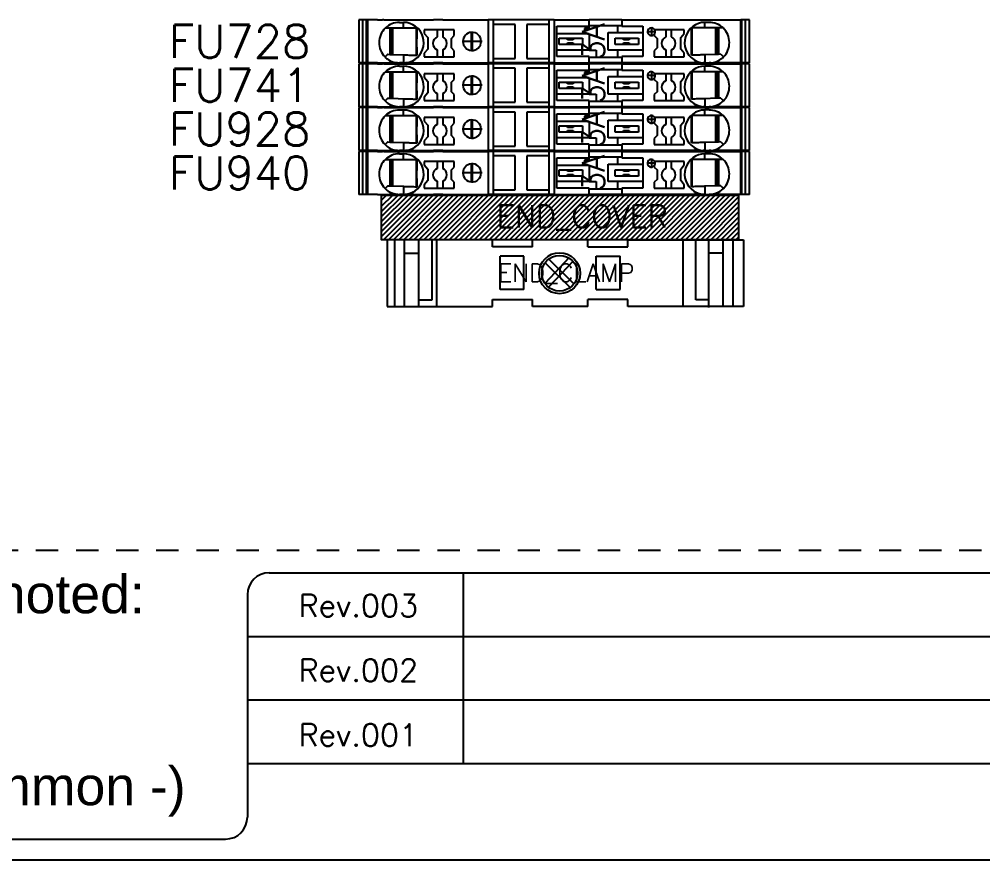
# Model space of a CAD drawing. Header units: inches. Extents: x 0 to 34.2, y 0 to 22.
# Drawn here: x 8.72 to 14.12, y -0.04 to 4.66 of the extents above; entities that cross this region are included whole.
import ezdxf
from ezdxf.enums import TextEntityAlignment as Align

# ---------------------------------------------------------------- set-up
doc = ezdxf.new("R2010")
doc.units = ezdxf.units.IN
doc.header["$MEASUREMENT"] = 0
doc.set_wipeout_variables(frame=1)
doc.linetypes.add('DOT_CENTER', pattern=[14, 12, -1, 0, -1])
doc.linetypes.add('HIDDEN2', pattern=[0.1875, 0.125, -0.0625])
for name, color, linetype in [('1', 7, 'Continuous'), ('LOCBOX', 3, 'HIDDEN2'), ('PRTG', 130, 'Continuous'), ('PSYMS', 7, 'Continuous'), ('PTAG', 150, 'Continuous'), ('PTERM', 4, 'Continuous')]:
    doc.layers.add(name, color=color, linetype=linetype)
doc.styles.add('Fields', font='simplex.shx', dxfattribs={"height": 0.185})
doc.styles.get("Standard").update_dxf_attribs({"font": 'arial.ttf'})
doc.styles.add('Title_Block', font='simplex.shx', dxfattribs={"height": 0.185})
doc.styles.add('WD', font='romans.shx', dxfattribs={"height": 0.185})

# ---------------------------------------------------------------- blocks, each defined once
blk = doc.blocks.new('RG_Master_Ver_4_2_2')
at = {"color": 3}
for p, q in [((10.12, 1.5631), (34.15, 1.5631)), ((11.2071, 1.5631), (11.2071, 0.496)), ((9.9977, 1.4408), (9.9977, 0.1939)), ((9.9977, 1.2074), (19.5662, 1.2074)), ((9.9977, 0.8517), (19.5662, 0.8517)), ((9.9977, 0.496), (19.5662, 0.496)), ((0.2474, 0.0716), (9.8753, 0.0716))]:
    blk.add_line(p, q, dxfattribs=at)
blk.add_lwpolyline([(0, -0.044), (34.25, -0.044), (34.25, 21.956), (0, 21.956)], close=True, dxfattribs=at)
for centre, start, end in [((10.12, 1.4408), 90, 180), ((9.8753, 0.1939), 270, 360)]:
    blk.add_arc(centre, 0.1224, start, end, dxfattribs=at)
at = {"char_height": 0.125, "attachment_point": 1, "style": 'Title_Block'}
for s, insert in [('\\pxqc;Rev.003', (9.9977, 1.4422)), ('\\pxqc;Rev.002', (9.9977, 1.0797)), ('\\pxqc;Rev.001', (9.9977, 0.7172))]:
    blk.add_mtext_dynamic_manual_height_columns(s, width=1.244981, gutter_width=0.8573, heights=[0], dxfattribs=dict(at, insert=insert))
at = {"style": 'Fields'}
for tag, p in [('DESCRIPTION_3', (13.1158, 1.307)), ('DRN_3', (15.4724, 1.307)), ('CHK_3', (16.5293, 1.307)), ('APP_3', (17.5522, 1.307)), ('DATE_3', (18.8294, 1.307)), ('DRAWING_DESC', (32.2295, 1.2455)), ('CUSTOMER', (28.9966, 1.2135)), ('DESCRIPTION_2', (13.1158, 0.9513)), ('DRN_2', (15.4724, 0.9513)), ('CHK_2', (16.5293, 0.9513)), ('APP_2', (17.5522, 0.9513)), ('DATE_2', (18.8294, 0.9513)), ('DRAWING_#', (32.125, 0.8944)), ('SIZE', (30.7145, 0.8944)), ('REV', (33.5429, 0.8944)), ('DESCRIPTION_1', (13.1158, 0.5956)), ('DRN_1', (15.4724, 0.5956)), ('CHK_1', (16.5293, 0.5956)), ('APP_1', (17.5522, 0.5956)), ('DATE_1', (18.8294, 0.5956)), ('PROJECT_#', (28.9813, 0.5809)), ('DRN_BY', (30.875, 0.5245)), ('CHK_BY', (31.7615, 0.5245)), ('APP_BY', (32.75, 0.5245)), ('SCALE', (33.6518, 0.5245)), ('PROJECT_NAME', (29.021, 0.1759)), ('SHEETNUM', (32.7527, 0.1759)), ('TTL_SHTS', (33.5471, 0.1759))]:
    blk.add_attdef(tag, text='', height=0.125, dxfattribs=at).set_placement(p, align=Align.CENTER)
at = {"style": 'Fields', "flags": 9}
blk.add_attdef('WD_TB', (9.9529, 0.1939), '', height=0.0638, dxfattribs=at)
blk = doc.blocks.new('wd_default_accessory')
at = {"style": 'WD', "flags": 1}
for tag, p in [('INST', (0, 0.4898)), ('LOC', (0, 0.3023)), ('P_TAGSTRIP', (0, 0.1148))]:
    blk.add_attdef(tag, text='', height=0.125, dxfattribs=at).set_placement(p, align=Align.MIDDLE_CENTER)
at = {"style": 'WD'}
blk.add_attdef('TERM', text='', height=0.125, dxfattribs=at).set_placement((-1.0446, -0.1822), align=Align.RIGHT)
blk.add_wipeout([(1, -0.25), (-1, -0.25), (-1, 0), (1, 0)])
for p, q in [((-0.9608, -0.25), (-0.7108, 0)), ((-0.9326, -0.25), (-0.6826, 0)), ((-0.9044, -0.25), (-0.6544, 0)), ((-0.8762, -0.25), (-0.6262, 0)), ((-0.848, -0.25), (-0.598, 0)), ((-0.8198, -0.25), (-0.5698, 0)), ((-0.7915, -0.25), (-0.5415, 0)), ((-0.7633, -0.25), (-0.5133, 0)), ((-0.7351, -0.25), (-0.4851, 0)), ((-0.7069, -0.25), (-0.4569, 0)), ((-0.6787, -0.25), (-0.4287, 0)), ((-0.6505, -0.25), (-0.4005, 0)), ((-0.6223, -0.25), (-0.3723, 0)), ((-0.5941, -0.25), (-0.3441, 0)), ((-0.5658, -0.25), (-0.3158, 0)), ((-0.5376, -0.25), (-0.2876, 0)), ((-0.5094, -0.25), (-0.2594, 0)), ((-0.453, -0.25), (-0.203, 0)), ((-0.3684, -0.25), (-0.1184, 0)), ((-0.3402, -0.25), (-0.0902, 0)), ((-0.2837, -0.25), (-0.0337, 0)), ((-0.2555, -0.25), (-0.0055, 0)), ((-0.1991, -0.25), (0.0509, 0)), ((-0.1709, -0.25), (0.0791, 0)), ((-0.1427, -0.25), (0.1073, 0)), ((-0.0863, -0.25), (0.1637, 0)), ((-0.058, -0.25), (0.192, 0)), ((-0.0298, -0.25), (0.2202, 0)), ((-0.0016, -0.25), (0.2484, 0)), ((0.0548, -0.25), (0.3048, 0)), ((0.083, -0.25), (0.333, 0)), ((0.1112, -0.25), (0.3612, 0)), ((0.1394, -0.25), (0.3902, 0.0008)), ((0.3933, -0.25), (0.6433, 0)), ((0.4216, -0.25), (0.6716, 0)), ((0.4498, -0.25), (0.6998, 0)), ((0.5062, -0.25), (0.7562, 0)), ((0.5626, -0.25), (0.8126, 0)), ((0.5908, -0.25), (0.8408, 0)), ((0.619, -0.25), (0.869, 0)), ((0.6755, -0.25), (0.9255, 0)), ((0.7319, -0.25), (0.9819, 0)), ((-1, -0.0621), (-0.9379, 0)), ((-1, -0.0282), (-0.9718, 0)), ((-1, -0.1199), (-0.8801, 0)), ((-1, -0.1481), (-0.8519, 0)), ((-1, -0.1763), (-0.8237, 0)), ((-1, -0.2046), (-0.7954, 0)), ((-1, -0.2328), (-0.7672, 0)), ((-1, -0.0926), (-0.9074, 0)), ((-0.989, -0.25), (-0.739, 0)), ((-0.4812, -0.25), (-0.2312, 0)), ((-0.4248, -0.25), (-0.1748, 0)), ((-0.3966, -0.25), (-0.1466, 0)), ((-0.3119, -0.25), (-0.0619, 0)), ((-0.2273, -0.25), (0.0227, 0)), ((-0.1145, -0.25), (0.1355, 0)), ((0.0266, -0.25), (0.2766, 0)), ((0.1677, -0.25), (0.4177, 0)), ((0.1959, -0.25), (0.4459, 0)), ((0.2241, -0.25), (0.4741, 0)), ((0.2523, -0.25), (0.5023, 0)), ((0.2805, -0.25), (0.5305, 0)), ((0.3087, -0.25), (0.5587, 0)), ((0.3369, -0.25), (0.5869, 0)), ((0.3651, -0.25), (0.6151, 0)), ((0.478, -0.25), (0.728, 0)), ((0.5344, -0.25), (0.7844, 0)), ((0.6472, -0.25), (0.8972, 0)), ((0.7037, -0.25), (0.9537, 0)), ((0.7601, -0.25), (1, -0.0101)), ((0.7883, -0.25), (1, -0.0383)), ((0.8165, -0.25), (1, -0.0665)), ((0.8447, -0.25), (1, -0.0947)), ((0.8729, -0.25), (1, -0.1229)), ((0.9012, -0.25), (1, -0.1512)), ((0.9294, -0.25), (1, -0.1794)), ((0.9576, -0.25), (1, -0.2076)), ((0.9858, -0.25), (1, -0.2358))]:
    blk.add_line(p, q)
blk.add_lwpolyline([(1, -0.25), (-1, -0.25), (-1, 0), (1, 0)], close=True)
at = {"style": 'WD', "flags": 1}
for tag, p in [('MFG', (-0.625, -0.0625)), ('WDBLKNAM', (0.5625, -0.0625)), ('CAT', (-0.625, -0.125)), ('FPT', (0.5625, -0.125)), ('ASSYCODE', (-0.625, -0.1875)), ('FP', (0.5625, -0.1875))]:
    blk.add_attdef(tag, text='', height=0.01, dxfattribs=at).set_placement(p, align=Align.MIDDLE_CENTER)
blk = doc.blocks.new('E_NS35N')
at = {"style": 'WD', "flags": 1}
for tag, height, p in [('INST', 0.125, (-0.0107, 0.4749)), ('LOC', 0.125, (-0.0107, 0.2983)), ('P_TAGSTRIP', 0.125, (-0.0107, 0.1218)), ('MFG', 0.05, (0.0343, -0.4763)), ('CAT', 0.05, (0.0343, -0.5478)), ('WDBLKNAM', 0.05, (0.0343, -0.6193)), ('FP', 0.05, (0.0343, -0.6908)), ('FPT', 0.05, (0.1754, -0.6908)), ('ASSYCODE', 0.05, (0.0343, -0.7892))]:
    blk.add_attdef(tag, text='', height=height, dxfattribs=at).set_placement(p, align=Align.CENTER)
at = {"style": 'WD', "width": 0.8}
blk.add_attdef('WIRENOL', text='', height=0.1, dxfattribs=at).set_placement((-1.0026, -0.1198), align=Align.MIDDLE_RIGHT)
blk.add_attdef('WIRENOR', text='', height=0.1, dxfattribs=at).set_placement((1.0594, -0.1198), align=Align.MIDDLE_LEFT)
at = {"style": 'WD', "flags": 1}
blk.add_attdef('TERMDESCL', text='', height=0.05, dxfattribs=at).set_placement((-1.0001, -0.2348), align=Align.MIDDLE_RIGHT)
blk.add_attdef('TERMDESCR', text='', height=0.05, dxfattribs=at).set_placement((1.0593, -0.2348), align=Align.MIDDLE_LEFT)
blk.add_wipeout([(-0.9692, 0), (-0.3791, 0), (-0.3791, -0.039), (-0.1549, -0.039), (-0.1549, 0), (0.1549, 0), (0.1549, -0.039), (0.3791, -0.039), (0.3791, 0), (1.0277, 0), (1.0277, -0.374), (0.3791, -0.374), (0.3791, -0.3335), (0.1549, -0.3335), (0.1549, -0.374), (-0.1549, -0.374), (-0.1549, -0.3335), (-0.3791, -0.3335), (-0.3791, -0.374), (-0.9692, -0.374)])
blk.add_wipeout([(-0.9692, 0), (-0.3791, 0), (-0.3791, -0.039), (-0.1549, -0.039), (-0.1549, 0), (0.1549, 0), (0.1549, -0.039), (0.3791, -0.039), (0.3791, 0), (1.0277, 0), (1.0277, -0.374), (0.3791, -0.374), (0.3791, -0.3335), (0.1549, -0.3335), (0.1549, -0.374), (-0.1549, -0.374), (-0.1549, -0.3335), (-0.3791, -0.3335), (-0.3791, -0.374), (-0.9692, -0.374)])
for p, q in [((-0.3791, 0), (-0.9692, 0)), ((-0.9692, 0), (-0.9692, -0.374)), ((-0.3791, -0.039), (-0.3791, 0)), ((-0.1549, -0.039), (-0.1549, 0)), ((0.1549, 0), (-0.1549, 0)), ((0.3791, 0), (1.0277, 0)), ((0.3791, -0.039), (0.3791, 0)), ((0.3791, 0), (0.688, 0)), ((0.688, 0), (0.688, -0.374)), ((0.915, -0.3698), (0.915, 0.0042)), ((0.9696, -0.3698), (0.9696, 0.0042)), ((1.0277, 0), (1.0277, -0.374)), ((-0.9268, -0.3782), (-0.9268, -0.0042)), ((-0.8721, -0.3782), (-0.8721, -0.0042)), ((-0.7907, -0.3782), (-0.7907, -0.0042)), ((-0.7175, -0.3364), (-0.7175, -0.0042)), ((-0.6897, -0.3782), (-0.6897, -0.0042)), ((-0.1549, -0.039), (-0.3791, -0.039)), ((0.1549, -0.039), (0.3791, -0.039)), ((0.7604, -0.3364), (0.7604, -0.0042)), ((0.8336, -0.3782), (0.8336, -0.0042)), ((-0.8721, -0.0742), (-0.7907, -0.0742)), ((-0.2026, -0.0921), (-0.3361, -0.0921)), ((-0.3361, -0.2789), (-0.3361, -0.0921)), ((-0.2026, -0.2789), (-0.2026, -0.0921)), ((-0.0817, -0.2418), (0.0537, -0.0978)), ((-0.0636, -0.1077), (0.0776, -0.2466)), ((0.2026, -0.0921), (0.3361, -0.0921)), ((0.2026, -0.2789), (0.2026, -0.0921)), ((0.3361, -0.2789), (0.3361, -0.0921)), ((0.915, -0.0742), (0.8336, -0.0742)), ((-0.0839, -0.1287), (0.057, -0.2672)), ((-0.0606, -0.2619), (0.0751, -0.1176)), ((-0.2026, -0.2789), (-0.3361, -0.2789)), ((0.2026, -0.2789), (0.3361, -0.2789)), ((-0.9692, -0.374), (-0.3791, -0.374)), ((-0.7907, -0.3364), (-0.7175, -0.3364)), ((-0.3791, -0.374), (-0.3791, -0.3335)), ((-0.3791, -0.3335), (-0.1549, -0.3335)), ((-0.1549, -0.374), (-0.1549, -0.3335)), ((0.1549, -0.374), (-0.1549, -0.374)), ((0.3791, -0.3335), (0.1549, -0.3335)), ((0.3791, -0.374), (0.3791, -0.3335)), ((1.0277, -0.374), (0.3791, -0.374)), ((0.688, -0.374), (0.3791, -0.374)), ((0.8336, -0.3364), (0.7604, -0.3364))]:
    blk.add_line(p, q)
for points in [[(0.1549, -0.039), (0.1549, 0)], [(0.1549, -0.374), (0.1549, -0.3335)]]:
    blk.add_lwpolyline(points)
for radius in [0.115, 0.1]:
    blk.add_circle((-0.0027, -0.187), radius)
at = {"style": 'WD'}
for tag in ['WIRENO', 'TERM']:
    blk.add_attdef(tag, text='', height=0.1, dxfattribs=at).set_placement((0.0343, -0.1851), align=Align.MIDDLE_CENTER)
blk = doc.blocks.new('HT10_PC_3208943')
at = {"color": 7, "linetype": 'Continuous'}
for p, q in [((0.2409, 2.1904), (-0.0001, 2.1904)), ((-0.0001, 2.1678), (-0.0001, 2.1904)), ((-0.0001, 2.1678), (0.2409, 2.1678)), ((-0.0001, 2.1468), (-0.0001, 2.1678)), ((0.2409, 2.1678), (0.2409, 2.1904)), ((0.2409, 2.1551), (0.2409, 2.1678)), ((-0.0001, 2.1402), (-0.0001, 2.1468)), ((-0.0001, 2.1468), (0.2409, 2.1468)), ((-0.0001, 2.1283), (-0.0001, 2.1402)), ((-0.0001, 2.1402), (0.2409, 2.1402)), ((-0.0001, 2.0853), (-0.0001, 2.1283)), ((0.2409, 2.1468), (0.2409, 2.1551)), ((0.2409, 2.1402), (0.2409, 2.1468)), ((0.2409, 2.1283), (0.2409, 2.1402)), ((0.2409, 2.0853), (0.2409, 2.1283)), ((-0.0001, 2.0853), (-0.0001, 2.0572)), ((-0.0001, 2.0572), (-0.0001, 2.0493)), ((0.2409, 2.0853), (0.2409, 2.0572)), ((0.2409, 2.0493), (0.2409, 2.0572)), ((-0.0001, 2.0493), (-0.0001, 2.0101)), ((0.0481, 2.0285), (0.0332, 2.0435)), ((0.0472, 2.0003), (0.0451, 1.9396)), ((0.0475, 2.0101), (0.0472, 2.0003)), ((0.0472, 2.0003), (0.1958, 2.0003)), ((0.0477, 2.016), (0.0475, 2.0101)), ((0.0475, 2.0101), (0.1958, 2.0101)), ((0.0481, 2.0285), (0.0477, 2.016)), ((0.1958, 2.016), (0.0477, 2.016)), ((0.1958, 2.0415), (0.1958, 2.016)), ((0.1958, 2.016), (0.1958, 2.0101)), ((0.1958, 2.0101), (0.1958, 2.0003)), ((0.1958, 2.0003), (0.1958, 1.9396)), ((0.2409, 2.0493), (0.2409, 1.7711)), ((-0.0001, 1.9732), (-0.0001, 1.9631)), ((-0.0001, 1.9396), (-0.0001, 1.9631)), ((0.2272, 1.9631), (0.2272, 1.9396)), ((-0.0001, 1.9396), (-0.0001, 1.9295)), ((-0.0001, 1.8926), (-0.0001, 1.7711)), ((0.0427, 1.8679), (0.1958, 1.8679)), ((0.0542, 1.824), (0.0342, 1.824)), ((0.0342, 1.824), (0.0342, 1.7515)), ((0.0776, 1.8044), (0.0542, 1.824)), ((0.1417, 1.8044), (0.0776, 1.8044)), ((0.165, 1.824), (0.1417, 1.8044)), ((0.185, 1.824), (0.165, 1.824)), ((0.185, 1.7515), (0.185, 1.824)), ((-0.0001, 1.7202), (-0.0001, 1.7711)), ((0.0737, 1.7515), (0.0342, 1.7515)), ((0.0342, 1.7515), (0.0342, 1.7202)), ((0.185, 1.7515), (0.1455, 1.7515)), ((0.185, 1.7202), (0.185, 1.7515)), ((0.2409, 1.7202), (0.2409, 1.7711)), ((-0.0001, 1.7202), (-0.0001, 1.7084)), ((-0.0001, 1.7084), (-0.0001, 1.6485)), ((0.0737, 1.7202), (0.0342, 1.7202)), ((0.0342, 1.7202), (0.0342, 1.6555)), ((0.185, 1.7202), (0.1455, 1.7202)), ((0.185, 1.6555), (0.185, 1.7202)), ((0.2409, 1.7202), (0.2409, 1.7084)), ((0.2409, 1.7084), (0.2409, 1.6485)), ((-0.0001, 1.6476), (-0.0001, 1.6485)), ((-0.0001, 1.6476), (-0.0001, 1.4662)), ((0.0342, 1.6555), (0.0683, 1.6555)), ((0.0683, 1.6555), (0.084, 1.6712)), ((0.084, 1.6712), (0.1373, 1.6712)), ((0.1373, 1.6712), (0.153, 1.6555)), ((0.153, 1.6555), (0.185, 1.6555)), ((0.2409, 1.6476), (0.2409, 1.6485)), ((0.2409, 1.6476), (0.2409, 1.4662)), ((0.0696, 1.5595), (0.1712, 1.5595)), ((0.2409, 1.4662), (-0.0001, 1.4662)), ((-0.0001, 1.438), (-0.0001, 1.4662)), ((0.2409, 1.438), (0.2409, 1.4662)), ((0.0254, 1.438), (-0.0001, 1.438)), ((-0.0001, 1.1246), (-0.0001, 1.438)), ((0.2154, 1.438), (0.0254, 1.438)), ((0.0254, 1.438), (0.0254, 1.3146)), ((0.2409, 1.438), (0.2154, 1.438)), ((0.2154, 1.3146), (0.2154, 1.438)), ((0.2409, 1.1246), (0.2409, 1.438)), ((0.0254, 1.3146), (0.2154, 1.3146)), ((0.2154, 1.248), (0.0254, 1.248)), ((0.0254, 1.248), (0.0254, 1.1246)), ((0.2154, 1.1246), (0.2154, 1.248)), ((0.0254, 1.1246), (-0.0001, 1.1246)), ((-0.0001, 1.0964), (-0.0001, 1.1246)), ((0.2409, 1.0964), (-0.0001, 1.0964)), ((-0.0001, 1.0964), (-0.0001, 0.8985)), ((0.2154, 1.1246), (0.0254, 1.1246)), ((0.0352, 1.0814), (0.0714, 1.0814)), ((0.0352, 0.8985), (0.0352, 1.0814)), ((0.0714, 1.0814), (0.1645, 1.0814)), ((0.0714, 0.8985), (0.0714, 1.0814)), ((0.1645, 1.0814), (0.2056, 1.0814)), ((0.1645, 1.0814), (0.1645, 0.9259)), ((0.2056, 1.0814), (0.2056, 0.8985)), ((0.2409, 1.1246), (0.2154, 1.1246)), ((0.2409, 1.0964), (0.2409, 1.1246)), ((0.2409, 1.0964), (0.2409, 0.8985)), ((0.1028, 1.0669), (0.138, 1.0669)), ((0.1028, 1.0207), (0.1028, 1.0669)), ((0.138, 1.0669), (0.138, 1.0207)), ((0.1028, 1.0207), (0.1116, 1.0207)), ((0.1028, 0.9894), (0.1028, 1.0207)), ((0.1116, 0.9894), (0.1028, 0.9894)), ((0.1028, 0.9376), (0.1028, 0.9894)), ((0.1116, 1.0207), (0.1116, 0.9894)), ((0.1292, 1.0207), (0.138, 1.0207)), ((0.1292, 0.9894), (0.1292, 1.0207)), ((0.138, 0.9894), (0.1292, 0.9894)), ((0.138, 1.0207), (0.138, 0.9894)), ((0.138, 0.9894), (0.138, 0.9376)), ((0.138, 0.9376), (0.1028, 0.9376)), ((0.1919, 0.9259), (0.1645, 0.9259)), ((0.1645, 0.9259), (0.1645, 0.8985)), ((0.1919, 0.8985), (0.1919, 0.9259)), ((-0.0001, 0.8985), (0.0312, 0.8985)), ((-0.0001, 0.7159), (-0.0001, 0.8985)), ((0.0312, 0.8985), (0.0312, 0.8601)), ((0.0312, 0.8985), (0.0352, 0.8985)), ((0.0714, 0.8985), (0.0714, 0.8601)), ((0.1645, 0.8985), (0.0714, 0.8985)), ((0.1919, 0.8985), (0.2056, 0.8985)), ((0.2056, 0.8985), (0.2095, 0.8985)), ((0.2095, 0.8985), (0.2095, 0.7386)), ((0.2095, 0.8985), (0.2409, 0.8985)), ((0.2409, 0.7159), (0.2409, 0.8985)), ((0.0312, 0.8601), (0.0312, 0.7386)), ((0.0714, 0.8601), (0.0312, 0.8601)), ((0.0714, 0.7386), (0.0714, 0.7925)), ((0.0714, 0.7925), (0.1694, 0.7925)), ((0.1694, 0.7925), (0.1694, 0.7386)), ((-0.0001, 0.2977), (-0.0001, 0.7159)), ((0.0312, 0.7159), (-0.0001, 0.7159)), ((0.0312, 0.7386), (0.0714, 0.7386)), ((0.0312, 0.7386), (0.0312, 0.7159)), ((0.0352, 0.7159), (0.0312, 0.7159)), ((0.0352, 0.5995), (0.0352, 0.7159)), ((0.0714, 0.5995), (0.0714, 0.7386)), ((0.1028, 0.7072), (0.1028, 0.7533)), ((0.1028, 0.7533), (0.138, 0.7533)), ((0.1028, 0.7072), (0.1116, 0.7072)), ((0.1028, 0.6759), (0.1028, 0.7072)), ((0.1116, 0.7072), (0.1116, 0.6759)), ((0.1292, 0.6759), (0.1292, 0.7072)), ((0.1292, 0.7072), (0.138, 0.7072)), ((0.138, 0.7533), (0.138, 0.7072)), ((0.138, 0.7072), (0.138, 0.6759)), ((0.1694, 0.7386), (0.1694, 0.5995)), ((0.1694, 0.7386), (0.2095, 0.7386)), ((0.2056, 0.7159), (0.2056, 0.5995)), ((0.2095, 0.7159), (0.2056, 0.7159)), ((0.2095, 0.7386), (0.2095, 0.7159)), ((0.2409, 0.7159), (0.2095, 0.7159)), ((0.2409, 0.7159), (0.2409, 0.0501)), ((0.1116, 0.6759), (0.1028, 0.6759)), ((0.1028, 0.622), (0.1028, 0.6759)), ((0.138, 0.6759), (0.1292, 0.6759)), ((0.138, 0.6759), (0.138, 0.622)), ((0.0714, 0.5995), (0.0352, 0.5995)), ((0.1694, 0.5995), (0.0714, 0.5995)), ((0.138, 0.622), (0.1028, 0.622)), ((0.2056, 0.5995), (0.1694, 0.5995)), ((0.0683, 0.5348), (0.0342, 0.5348)), ((0.0342, 0.5348), (0.0342, 0.4702)), ((0.084, 0.5191), (0.0683, 0.5348)), ((0.1373, 0.5191), (0.084, 0.5191)), ((0.153, 0.5348), (0.1373, 0.5191)), ((0.1595, 0.5348), (0.153, 0.5348)), ((0.185, 0.4702), (0.185, 0.5318)), ((0.0737, 0.4702), (0.0342, 0.4702)), ((0.0342, 0.4702), (0.0342, 0.4388)), ((0.0342, 0.4388), (0.0737, 0.4388)), ((0.0342, 0.4388), (0.0342, 0.3663)), ((0.185, 0.4702), (0.1455, 0.4702)), ((0.1455, 0.4388), (0.185, 0.4388)), ((0.185, 0.4388), (0.185, 0.4702)), ((0.185, 0.3663), (0.185, 0.4388)), ((0.0542, 0.3663), (0.0776, 0.3859)), ((0.0776, 0.3859), (0.1417, 0.3859)), ((0.1417, 0.3859), (0.165, 0.3663)), ((0.0342, 0.3663), (0.0542, 0.3663)), ((0.165, 0.3663), (0.185, 0.3663)), ((0.0427, 0.3225), (0.1958, 0.3225)), ((-0.0001, 0.2507), (-0.0001, 0.2609)), ((-0.0001, 0.2507), (-0.0001, 0.2272)), ((-0.0001, 0.2171), (-0.0001, 0.2272)), ((0.0472, 0.19), (0.0451, 0.2507)), ((0.1958, 0.19), (0.1958, 0.2507)), ((0.2272, 0.2272), (0.2272, 0.2507)), ((-0.0001, 0.0501), (-0.0001, 0.1802)), ((0.0472, 0.19), (0.1958, 0.19)), ((0.0475, 0.1802), (0.0472, 0.19)), ((0.0475, 0.1802), (0.1958, 0.1802)), ((0.0477, 0.1743), (0.0475, 0.1802)), ((0.1958, 0.1743), (0.0477, 0.1743)), ((0.0481, 0.1618), (0.0477, 0.1743)), ((0.1958, 0.1802), (0.1958, 0.19)), ((0.1958, 0.1743), (0.1958, 0.1802)), ((0.1958, 0.1488), (0.1958, 0.1743)), ((0.0481, 0.1618), (0.0332, 0.1469)), ((-0.0001, 0.0501), (0.2409, 0.0501)), ((-0.0001, 0.0435), (-0.0001, 0.0501)), ((-0.0001, 0.0435), (0.2409, 0.0435)), ((-0.0001, 0.0226), (-0.0001, 0.0435)), ((-0.0001, 0.0226), (0.2409, 0.0226)), ((-0.0001, -0.0001), (-0.0001, 0.0226)), ((0.2409, 0.0435), (0.2409, 0.0501)), ((0.2409, 0.0226), (0.2409, 0.0435)), ((0.2409, -0.0001), (0.2409, 0.0226)), ((-0.0001, -0.0001), (0.2409, -0.0001))]:
    blk.add_line(p, q, dxfattribs=at)
at = {"color": 2, "linetype": 'Continuous'}
for p, q in [((0.0451, 1.9396), (-0.0001, 1.9396)), ((0.1958, 1.9396), (0.2272, 1.9396)), ((0.0451, 0.2507), (-0.0001, 0.2507)), ((0.1958, 0.2507), (0.2272, 0.2507))]:
    blk.add_line(p, q, dxfattribs=at)
at = {"color": 7, "linetype": 'Continuous'}
for centre, radius, start, end in [((0.1135, 1.9631), 0.1136, 43.6028, 135), ((-0.0171, 2.0498), 0.0431, 293.2016, 326.4435), ((0.1135, 1.9631), 0.1136, 146.4435, 174.8323), ((0.1135, 1.9631), 0.1136, 135, 146.4435), ((0.1135, 1.9631), 0.1136, 360, 43.6028), ((0.1135, 1.9631), 0.1136, 174.8323, 180), ((0.1135, 1.9396), 0.1136, 180, 185.1677), ((-0.0171, 1.853), 0.0431, 33.5565, 66.7984), ((0.1135, 1.9396), 0.1136, 185.1677, 213.5565), ((0.1135, 1.9396), 0.1136, 213.5565, 360), ((0.1096, 1.7358), 0.0392, 23.5782, 156.4218), ((0.1096, 1.7358), 0.0392, 203.5782, 336.4218), ((0.1204, 1.5556), 0.0509, 4.4117, 175.5883), ((0.1204, 1.5556), 0.0509, 175.5883, 270), ((0.1204, 1.5556), 0.0509, 270, 4.4117), ((0.1743, 0.5505), 0.0216, 300, 226.6582), ((0.1096, 0.4545), 0.0392, 23.5782, 156.4218), ((0.1743, 0.5505), 0.0216, 226.6582, 300), ((0.1096, 0.4545), 0.0392, 203.5782, 336.4218), ((0.1135, 0.2507), 0.1136, 360, 146.4435), ((-0.0171, 0.3374), 0.0431, 293.2016, 326.4435), ((0.1135, 0.2507), 0.1136, 146.4435, 174.8323), ((0.1135, 0.2507), 0.1136, 174.8323, 180), ((0.1135, 0.2272), 0.1136, 180, 185.1677), ((0.1135, 0.2272), 0.1136, 185.1677, 213.5565), ((0.1135, 0.2272), 0.1136, 316.3972, 0), ((-0.0171, 0.1406), 0.0431, 33.5565, 66.7984), ((0.1135, 0.2272), 0.1136, 213.5565, 225), ((0.1135, 0.2272), 0.1136, 225, 316.3972)]:
    blk.add_arc(centre, radius, start, end, dxfattribs=at)
at = {"color": 2, "linetype": 'Continuous'}
for centre, start, end in [((-0.0171, 2.0498), 282.5143, 282.8605), ((-0.0171, 1.853), 77.1395, 77.4857), ((-0.0171, 0.3374), 282.5143, 282.8605), ((-0.0171, 0.1406), 77.1395, 77.4857)]:
    blk.add_arc(centre, 0.0784, start, end, dxfattribs=at)
at = {"color": 7, "linetype": 'Continuous'}
for points, knots in [([(-0.0001, 1.9732), (-0.0001, 1.976), (-0.0001, 1.9806), (-0.0001, 1.9873), (-0.0001, 1.9931), (-0.0001, 1.9986), (-0.0001, 2.0032), (-0.0001, 2.0064), (-0.0001, 2.0086), (-0.0001, 2.0096), (-0.0001, 2.0101)], [0, 0, 0, 0, 0.2098641, 0.3522186, 0.5126541, 0.6550616, 0.774225, 0.864769, 0.9031083, 0.9414476, 0.9414476, 0.9414476, 0.9414476]), ([(-0.0001, 1.8926), (-0.0001, 1.8931), (-0.0001, 1.8941), (-0.0001, 1.8963), (-0.0001, 1.8995), (-0.0001, 1.9041), (-0.0001, 1.9096), (-0.0001, 1.9162), (-0.0001, 1.9229), (-0.0001, 1.9275), (-0.0001, 1.9295)], [0, 0, 0, 0, 0.0383393, 0.0766786, 0.1672226, 0.2863859, 0.4287935, 0.589229, 0.7936174, 0.9414476, 0.9414476, 0.9414476, 0.9414476]), ([(0.0451, 1.9396), (0.045, 1.9369), (0.0449, 1.9316), (0.0445, 1.922), (0.0441, 1.9104), (0.0437, 1.8968), (0.0432, 1.8825), (0.0429, 1.8729), (0.0427, 1.8679)], [0, 0, 0, 0, 0.206064, 0.403293, 0.737155, 1.098902, 1.445598, 1.831665, 1.831665, 1.831665, 1.831665]), ([(0.1958, 1.9396), (0.1958, 1.9373), (0.1958, 1.9327), (0.1958, 1.9266), (0.1958, 1.9196), (0.1958, 1.91), (0.1958, 1.8972), (0.1958, 1.8826), (0.1958, 1.8729), (0.1958, 1.8679)], [0, 0, 0, 0, 0.177521, 0.351602, 0.464157, 0.714542, 1.089474, 1.441744, 1.830614, 1.830614, 1.830614, 1.830614]), ([(0.0427, 1.8679), (0.0427, 1.8672), (0.0426, 1.8658), (0.0426, 1.8645), (0.0426, 1.8638)], [0, 0, 0, 0, 0.0516543, 0.1040611, 0.1040611, 0.1040611, 0.1040611]), ([(0.0426, 1.8638), (0.0456, 1.8638), (0.0514, 1.8639), (0.0606, 1.864), (0.07, 1.864), (0.0802, 1.8641), (0.0906, 1.8642), (0.1014, 1.8642), (0.112, 1.8642), (0.1224, 1.8642), (0.1329, 1.8642), (0.1443, 1.8641), (0.1572, 1.864), (0.1705, 1.8639), (0.1835, 1.8638), (0.1916, 1.8637), (0.1958, 1.8637)], [0, 0, 0, 0, 0.230108, 0.447252, 0.705512, 0.949328, 1.230773, 1.501012, 1.771412, 2.041004, 2.301455, 2.570853, 2.916802, 3.292497, 3.589395, 3.911443, 3.911443, 3.911443, 3.911443]), ([(0.1958, 1.8679), (0.1958, 1.8672), (0.1958, 1.8658), (0.1958, 1.8644), (0.1958, 1.8637)], [0, 0, 0, 0, 0.0531926, 0.1071333, 0.1071333, 0.1071333, 0.1071333]), ([(0.0426, 0.3265), (0.0456, 0.3265), (0.0514, 0.3264), (0.0606, 0.3264), (0.07, 0.3263), (0.0802, 0.3262), (0.0906, 0.3262), (0.1014, 0.3261), (0.112, 0.3261), (0.1224, 0.3261), (0.1329, 0.3261), (0.1443, 0.3262), (0.1572, 0.3263), (0.1705, 0.3264), (0.1835, 0.3265), (0.1916, 0.3266), (0.1958, 0.3267)], [0, 0, 0, 0, 0.230108, 0.447252, 0.705512, 0.949328, 1.230773, 1.501012, 1.771412, 2.041004, 2.301455, 2.570853, 2.916802, 3.292497, 3.589395, 3.911443, 3.911443, 3.911443, 3.911443]), ([(0.0427, 0.3225), (0.0427, 0.3231), (0.0426, 0.3245), (0.0426, 0.3258), (0.0426, 0.3265)], [0, 0, 0, 0, 0.0516648, 0.1040615, 0.1040615, 0.1040615, 0.1040615]), ([(0.1958, 0.3225), (0.1958, 0.3232), (0.1958, 0.3246), (0.1958, 0.326), (0.1958, 0.3267)], [0, 0, 0, 0, 0.0532081, 0.1071337, 0.1071337, 0.1071337, 0.1071337]), ([(-0.0001, 0.2977), (-0.0001, 0.2972), (-0.0001, 0.2962), (-0.0001, 0.2941), (-0.0001, 0.2908), (-0.0001, 0.2862), (-0.0001, 0.2807), (-0.0001, 0.2749), (-0.0001, 0.2682), (-0.0001, 0.2636), (-0.0001, 0.2609)], [0, 0, 0, 0, 0.0383394, 0.0766788, 0.1672227, 0.2863861, 0.4287936, 0.5892292, 0.7305947, 0.9414478, 0.9414478, 0.9414478, 0.9414478]), ([(0.0451, 0.2507), (0.045, 0.2534), (0.0449, 0.2586), (0.0445, 0.2683), (0.0441, 0.28), (0.0437, 0.2936), (0.0432, 0.3079), (0.0429, 0.3174), (0.0427, 0.3225)], [0, 0, 0, 0, 0.203429, 0.403293, 0.738057, 1.098902, 1.446192, 1.831665, 1.831665, 1.831665, 1.831665]), ([(0.1958, 0.2507), (0.1958, 0.253), (0.1958, 0.2576), (0.1958, 0.2637), (0.1958, 0.2707), (0.1958, 0.2803), (0.1958, 0.2931), (0.1958, 0.3077), (0.1958, 0.3174), (0.1958, 0.3225)], [0, 0, 0, 0, 0.177521, 0.351602, 0.463702, 0.71412, 1.089474, 1.442616, 1.830613, 1.830613, 1.830613, 1.830613]), ([(-0.0001, 0.2171), (-0.0001, 0.2143), (-0.0001, 0.2097), (-0.0001, 0.203), (-0.0001, 0.1972), (-0.0001, 0.1917), (-0.0001, 0.1871), (-0.0001, 0.1839), (-0.0001, 0.1817), (-0.0001, 0.1807), (-0.0001, 0.1802)], [0, 0, 0, 0, 0.2098117, 0.3522186, 0.5126541, 0.6550616, 0.774225, 0.864769, 0.9031083, 0.9414474, 0.9414474, 0.9414474, 0.9414474])]:
    blk.add_open_spline(points, degree=3, knots=knots, dxfattribs=at)
at = {"layer": '1', "color": 2, "linetype": 'DOT_CENTER'}
for p, q in [((0.1204, 1.4996), (0.1204, 1.6116)), ((0.1764, 1.5556), (0.0644, 1.5556)), ((0.198, 0.5505), (0.1506, 0.5505)), ((0.1743, 0.5268), (0.1743, 0.5742))]:
    blk.add_line(p, q, dxfattribs=at)
at = {"style": 'WD', "width": 0.7}
for tag, p in [('INST', (0.1202, 3.6374)), ('LOC', (0.1202, 3.4678)), ('DESC1', (0.1202, 3.3116)), ('DESC2', (0.1202, 3.1553)), ('DESC3', (0.1202, 3.0074)), ('XREF', (0.1202, 1.8311))]:
    blk.add_attdef(tag, text='', height=0.125, dxfattribs=at).set_placement(p, align=Align.CENTER)
at = {"style": 'WD'}
blk.add_attdef('TAG1', (0.1875, 2.2459), '', height=0.15, rotation=90, dxfattribs=at)
at = {"style": 'WD', "flags": 9}
blk.add_attdef('FAMILY', (0.3249, 2.2022), '', height=0.01, dxfattribs=at)
for tag, p in [('CAT', (0.35, 2.158)), ('ASSYCODE', (0.3502, 2.1212)), ('MFG', (0.348, 2.1385))]:
    blk.add_attdef(tag, text='', height=0.01, dxfattribs=at).set_placement(p, align=Align.CENTER)

msp = doc.modelspace()

# ---------------------------------------------------------------- block references
msp.add_blockref('RG_Master_Ver_4_2_2', (0, 0))
at = {"layer": 'PSYMS'}
ref = msp.add_blockref('HT10_PC_3208943', (12.8125, 4.4202), dxfattribs=dict(at, rotation=90))
ref.add_attrib('P_TAG1', 'FU728', dxfattribs={"layer": 'PTAG', "height": 0.185, "style": 'WD', "flags": 8}).set_placement((9.9542, 4.5406), align=Align.MIDDLE_CENTER)
ref.add_attrib('RATING1', '3A', dxfattribs={"layer": 'PRTG', "height": 0.125, "rotation": 90, "style": 'WD', "flags": 8}).set_placement((11.9986, 4.5406), align=Align.CENTER)
ref = msp.add_blockref('HT10_PC_3208943', (12.8125, 4.1745), dxfattribs=dict(at, rotation=90))
ref.add_attrib('P_TAG1', 'FU741', dxfattribs={"layer": 'PTAG', "height": 0.185, "style": 'WD', "flags": 8}).set_placement((9.9542, 4.2949), align=Align.MIDDLE_CENTER)
ref.add_attrib('RATING1', '3A', dxfattribs={"layer": 'PRTG', "height": 0.125, "rotation": 90, "style": 'WD', "flags": 8}).set_placement((11.9986, 4.2949), align=Align.CENTER)
ref = msp.add_blockref('HT10_PC_3208943', (12.8125, 3.9292), dxfattribs=dict(at, rotation=90))
ref.add_attrib('P_TAG1', 'FU928', dxfattribs={"layer": 'PTAG', "height": 0.185, "style": 'WD', "flags": 8}).set_placement((9.9542, 4.0496), align=Align.MIDDLE_CENTER)
ref.add_attrib('RATING1', '3A', dxfattribs={"layer": 'PRTG', "height": 0.125, "rotation": 90, "style": 'WD', "flags": 8}).set_placement((11.9986, 4.0496), align=Align.CENTER)

# ---------------------------------------------------------------- texts
at = {"insert": (0.0625, 1.5517), "char_height": 0.215, "attachment_point": 1}
msp.add_mtext_dynamic_manual_height_columns('\\pxqc;{\\fArial|b1|i1|c0|p34;NOTE:} {\\fArial|b1|i0|c0|p34;ALL} Control wire will be as follows unless otherwise noted:\\P\\P120VAC - {\\fArial|b1|i0|c0|p34;16AWG} MTW Red(Hot) & White(Neutral)\\P5 to 24VDC - {\\fArial|b1|i0|c0|p34;18AWG} MTW Blue(Positive +) & White/Blue(Common -)', width=9.875, gutter_width=0.9, heights=[0], dxfattribs=at)

# ---------------------------------------------------------------- next in the draw order: block references
at = {"layer": 'PSYMS'}
ref = msp.add_blockref('wd_default_accessory', (11.75, 3.6797), dxfattribs=at)
ref.add_attrib('TERM', 'END_COVER', dxfattribs={"layer": 'PTERM', "height": 0.125, "style": 'WD'}).set_placement((12.3542, 3.4975), align=Align.RIGHT)

# ---------------------------------------------------------------- next in the draw order: block references
ref = msp.add_blockref('HT10_PC_3208943', (12.8125, 3.6836), dxfattribs=dict(at, rotation=90))
ref.add_attrib('P_TAG1', 'FU940', dxfattribs={"layer": 'PTAG', "height": 0.185, "style": 'WD', "flags": 8}).set_placement((9.9542, 3.804), align=Align.MIDDLE_CENTER)
ref.add_attrib('RATING1', '3A', dxfattribs={"layer": 'PRTG', "height": 0.125, "rotation": 90, "style": 'WD', "flags": 8}).set_placement((11.9986, 3.804), align=Align.CENTER)
ref = msp.add_blockref('E_NS35N', (11.75, 3.4289), dxfattribs=at)
ref.add_attrib('TERM', 'END_CLAMP', dxfattribs={"layer": 'PTERM', "height": 0.1, "style": 'WD'}).set_placement((11.7843, 3.2439), align=Align.MIDDLE_CENTER)

# ---------------------------------------------------------------- next in the draw order: linework, layer by layer
at = {"layer": 'LOCBOX'}
msp.add_lwpolyline([(7.25, 21.125), (33.6875, 21.125), (33.6875, 1.6875), (7.25, 1.6875)], close=True, dxfattribs=at)

doc.saveas('drawing.dxf')
